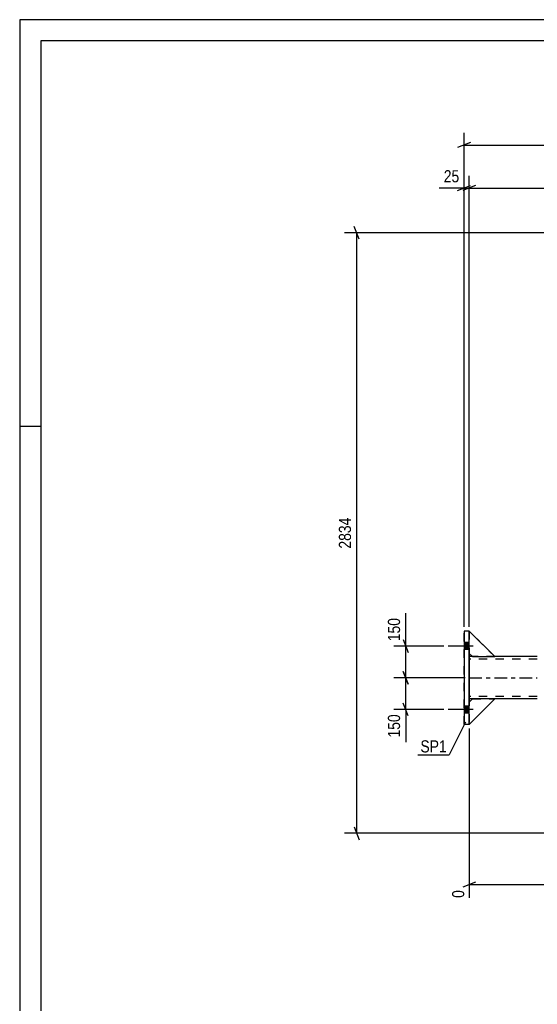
# Model space of a CAD drawing. Header units: millimetres. Extents: x -109 to 1080, y -501 to 340.
# Drawn here: x -109.2 to 13, y 107.1 to 339.5 of the extents above; entities that cross this region are included whole.
import ezdxf

# ---------------------------------------------------------------- set-up
doc = ezdxf.new("R2010")
doc.units = ezdxf.units.MM
doc.linetypes.add('DXK_LINE_DOT2', pattern=[3.9198, 1.9599, -1.9599])
doc.linetypes.add('DXK_LINE_DOT3', pattern=[5.9187, 2.979, -0.9799, 0.9799, -0.9799])
doc.styles.add('Arial Narrow', font='ARIALN.TTF', dxfattribs={"height": 0.2})

# ---------------------------------------------------------------- blocks, each defined once
blk = doc.blocks.new('Unknown-389666448-1162')
at = {"color": 5, "linetype": 'Continuous'}
for p, q in [((1079.83, 339.51), (-109.17, 339.51)), ((-109.17, 339.51), (-109.17, -501.49)), ((1074.83, 334.51), (-104.17, 334.51)), ((-104.17, 334.51), (-104.17, -496.49)), ((-104.17, 243.51), (-109.17, 243.51))]:
    blk.add_line(p, q, dxfattribs=at)
blk = doc.blocks.new('Part-389666448-2686 - 2583')
at = {"color": 7, "linetype": 'DXK_LINE_DOT2'}
for p, q in [((2.96, 189.19), (-3.04, 195.19)), ((-3.04, 195.19), (-3.04, 189.94)), ((-3.04, 189.94), (-2.29, 189.19)), ((-2.29, 189.19), (2.96, 189.19))]:
    blk.add_line(p, q, dxfattribs=at)
blk = doc.blocks.new('Part-389666448-2601 - 2583')
at = {"color": 2, "linetype": 'Continuous'}
for p, q in [((-3.04, 178.44), (-2.29, 179.19)), ((2.96, 179.19), (-3.04, 173.19)), ((2.96, 179.19), (-2.29, 179.19))]:
    blk.add_line(p, q, dxfattribs=at)
at = {"color": 7, "linetype": 'DXK_LINE_DOT2'}
blk.add_line((-3.04, 173.19), (-3.04, 178.44), dxfattribs=at)
blk = doc.blocks.new('Part-389666448-2629 - 2583')
at = {"color": 2, "linetype": 'Continuous'}
for p, q in [((-2.29, 189.19), (-3.04, 189.19)), ((12.96, 189.19), (2.96, 189.19)), ((-3.04, 187.99), (-3.04, 180.39)), ((-2.29, 179.19), (-3.04, 179.19)), ((12.96, 179.19), (2.96, 179.19))]:
    blk.add_line(p, q, dxfattribs=at)
at = {"color": 7, "linetype": 'DXK_LINE_DOT2'}
for p, q in [((-3.04, 189.19), (-3.04, 189.19)), ((-3.04, 189.19), (-3.04, 189.19)), ((-3.04, 189.19), (-3.04, 189.1)), ((-3.04, 189.1), (-3.04, 189.19)), ((-3.04, 189.1), (-3.04, 188.84)), ((-3.04, 188.84), (-3.04, 189.1)), ((-3.04, 188.84), (-3.04, 179.55)), ((-3.04, 188.84), (-3.04, 187.99)), ((-3.04, 188.59), (-3.04, 188.59)), ((-3.04, 188.59), (-3.04, 179.97)), ((12.96, 188.59), (-3.04, 188.59)), ((-3.04, 188.59), (-3.04, 188.55)), ((-3.04, 188.55), (-3.04, 188.42)), ((-3.04, 188.42), (-3.04, 179.79)), ((2.96, 189.19), (-2.29, 189.19)), ((-3.04, 179.94), (-3.04, 180.39)), ((-3.04, 179.84), (-3.04, 179.97)), ((-3.04, 179.55), (-3.04, 179.94)), ((-3.04, 179.79), (-3.04, 179.84)), ((-3.04, 179.79), (-3.04, 179.79)), ((12.96, 179.79), (-3.04, 179.79)), ((-3.04, 179.55), (-3.04, 179.29)), ((-3.04, 179.29), (-3.04, 179.55)), ((-3.04, 179.29), (-3.04, 179.19)), ((-3.04, 179.19), (-3.04, 179.29)), ((-3.04, 179.19), (-3.04, 179.19)), ((-3.04, 179.19), (-3.04, 179.19)), ((2.96, 179.19), (-2.29, 179.19))]:
    blk.add_line(p, q, dxfattribs=at)
at = {"color": 7, "linetype": 'DXK_LINE_DOT3'}
blk.add_line((-3.04, 184.19), (12.96, 184.19), dxfattribs=at)
blk = doc.blocks.new('Part-389666448-2630 - 2583')
at = {"color": 7, "linetype": 'DXK_LINE_DOT2'}
for p, q in [((2.96, 189.19), (-3.04, 195.19)), ((-3.04, 195.19), (-3.04, 189.94)), ((-3.04, 189.94), (-2.29, 189.19)), ((-2.29, 189.19), (2.96, 189.19))]:
    blk.add_line(p, q, dxfattribs=at)
blk = doc.blocks.new('Bolt-389666448-2645 - 2583')
at = {"linetype": 'Continuous'}
for points in [[(-4.29, 192.52), (-4.29, 190.87), (-3.04, 190.87), (-3.04, 192.52)], [(-4.29, 192.52), (-4.29, 190.87), (-3.04, 190.87), (-3.04, 192.52)], [(-4.29, 177.52), (-4.29, 175.87), (-3.04, 175.87), (-3.04, 177.52)], [(-4.29, 177.52), (-4.29, 175.87), (-3.04, 175.87), (-3.04, 177.52)]]:
    blk.add_hatch(color=1, dxfattribs=at).paths.add_polyline_path(points)
at = {"color": 1, "linetype": 'Continuous'}
for p, q in [((-2.09, 191.69), (-8.04, 191.69)), ((-2.09, 191.69), (-8.04, 191.69)), ((-3.04, 192.52), (-4.29, 192.52)), ((-3.04, 192.52), (-4.29, 192.52)), ((-3.04, 190.87), (-4.29, 190.87)), ((-3.04, 190.87), (-4.29, 190.87)), ((-2.09, 176.69), (-8.04, 176.69)), ((-2.09, 176.69), (-8.04, 176.69)), ((-3.04, 177.52), (-4.29, 177.52)), ((-3.04, 177.52), (-4.29, 177.52)), ((-3.04, 175.87), (-4.29, 175.87)), ((-3.04, 175.87), (-4.29, 175.87))]:
    blk.add_line(p, q, dxfattribs=at)
blk = doc.blocks.new('Part-389666448-2687 - 2583')
at = {"color": 2, "linetype": 'Continuous'}
for p, q in [((2.96, 189.19), (-3.04, 195.19)), ((-3.04, 189.94), (-2.29, 189.19)), ((-2.29, 189.19), (2.96, 189.19))]:
    blk.add_line(p, q, dxfattribs=at)
at = {"color": 7, "linetype": 'DXK_LINE_DOT2'}
blk.add_line((-3.04, 195.19), (-3.04, 189.94), dxfattribs=at)
blk = doc.blocks.new('Part-389666448-2692 - 2583')
at = {"color": 7, "linetype": 'DXK_LINE_DOT2'}
for p, q in [((-3.04, 178.44), (-2.29, 179.19)), ((2.96, 179.19), (-3.04, 173.19)), ((-2.29, 179.19), (2.96, 179.19)), ((-3.04, 173.19), (-3.04, 178.44))]:
    blk.add_line(p, q, dxfattribs=at)
blk = doc.blocks.new('Part-389666448-2704 - 2583')
at = {"color": 7, "linetype": 'DXK_LINE_DOT2'}
for p, q in [((-3.04, 178.44), (-2.29, 179.19)), ((2.96, 179.19), (-3.04, 173.19)), ((-2.29, 179.19), (2.96, 179.19)), ((-3.04, 173.19), (-3.04, 178.44))]:
    blk.add_line(p, q, dxfattribs=at)
blk = doc.blocks.new('Part-389666448-2733 - 2583')
at = {"color": 2, "linetype": 'Continuous'}
for p, q in [((-4.29, 195.19), (-4.29, 195.19)), ((-3.04, 195.19), (-4.29, 195.19)), ((-4.29, 195.19), (-4.29, 173.19)), ((-3.04, 173.19), (-3.04, 195.19)), ((-4.29, 173.19), (-4.29, 173.19)), ((-3.04, 173.19), (-4.29, 173.19)), ((-3.04, 173.19), (-3.04, 173.19))]:
    blk.add_line(p, q, dxfattribs=at)
at = {"color": 7, "linetype": 'DXK_LINE_DOT2'}
for p, q in [((-4.29, 173.19), (-4.29, 195.19)), ((-3.04, 195.19), (-3.04, 173.19))]:
    blk.add_line(p, q, dxfattribs=at)
blk = doc.blocks.new('StraightDimension-389666448-21254 - 2583')
at = {"color": 7, "linetype": 'Continuous'}
for p, q in [((-29.02, 287.69), (-30.22, 290.69)), ((169.29, 289.19), (-32.47, 289.19)), ((-29.62, 147.48), (-29.62, 289.19)), ((-30.22, 148.98), (-29.02, 145.98)), ((163.07, 147.48), (-32.47, 147.48))]:
    blk.add_line(p, q, dxfattribs=at)
at = {"color": 0}
blk.add_wipeout([(-30.37, 222.59), (-34.57, 222.59), (-34.57, 214.08), (-30.37, 214.08)], dxfattribs=at)
at = {"color": 3, "style": 'Arial Narrow'}
blk.add_text('2834', height=2.863, rotation=90.0002, dxfattribs=at).set_placement((-30.97, 214.68))
blk = doc.blocks.new('StraightDimension-389666448-2797 - 2583')
at = {"color": 7, "linetype": 'Continuous'}
for p, q in [((-3.04, 196.19), (-3.04, 302.63)), ((-1.54, 300.38), (-4.54, 299.18)), ((-3.04, 299.78), (639.1, 299.78))]:
    blk.add_line(p, q, dxfattribs=at)
blk = doc.blocks.new('StraightDimension-389666448-2821 - 2583')
at = {"color": 7, "linetype": 'Continuous'}
for p, q in [((-4.29, 196.19), (-4.29, 302.63)), ((-3.04, 196.19), (-3.04, 302.63)), ((-5.79, 299.18), (-2.79, 300.38)), ((-1.54, 300.38), (-4.54, 299.18)), ((-4.29, 299.78), (-3.04, 299.78))]:
    blk.add_line(p, q, dxfattribs=at)
at = {"color": 0}
blk.add_wipeout([(-4.81, 300.53), (-4.81, 304.73), (-9.67, 304.73), (-9.67, 300.53)], dxfattribs=at)
at = {"color": 7, "linetype": 'Continuous'}
blk.add_line((-4.29, 299.78), (-10.19, 299.78), dxfattribs=at)
blk.add_line((-4.29, 299.78), (-10.19, 299.78), dxfattribs=at)
at = {"color": 3, "style": 'Arial Narrow'}
blk.add_text('25', height=2.863, dxfattribs=at).set_placement((-9.07, 301.13))
blk = doc.blocks.new('StraightDimension-389666448-2839 - 2583')
at = {"color": 7, "linetype": 'Continuous'}
for p, q in [((-4.29, 196.19), (-4.29, 312.78)), ((-2.79, 310.53), (-5.79, 309.33)), ((-4.29, 309.93), (640.35, 309.93))]:
    blk.add_line(p, q, dxfattribs=at)
blk = doc.blocks.new('StraightDimension-389666448-11890 - 2583')
at = {"color": 7, "linetype": 'Continuous'}
for p, q in [((127.63, 177.62), (127.63, 126.75)), ((-3.04, 172.19), (-3.04, 132.24)), ((-1.54, 135.97), (-4.54, 134.77)), ((-3.04, 135.37), (127.63, 135.37)), ((126.13, 134.77), (129.13, 135.97))]:
    blk.add_line(p, q, dxfattribs=at)
at = {"color": 0}
blk.add_wipeout([(66.55, 136.12), (66.55, 140.32), (58.04, 140.32), (58.04, 136.12)], dxfattribs=at)
at = {"color": 0, "linetype": 'Continuous'}
for points in [[(-3.64, 134.67), (-7.84, 134.67), (-7.84, 131.64), (-3.64, 131.64)], [(127.03, 134.67), (122.83, 134.67), (122.83, 126.15), (127.03, 126.15)]]:
    blk.add_wipeout(points, dxfattribs=at)
at = {"color": 3, "style": 'Arial Narrow'}
blk.add_text('3565', height=2.863, dxfattribs=at).set_placement((58.64, 136.72))
at = {"color": 3, "linetype": 'Continuous', "style": 'Arial Narrow'}
for s, height, p in [('0', 2.86, (-4.24, 132.24)), ('3565', 2.863, (126.43, 126.75))]:
    blk.add_text(s, height=height, rotation=90.0002, dxfattribs=at).set_placement(p)
blk = doc.blocks.new('StraightDimension-389666448-27852 - 2583')
at = {"color": 7, "linetype": 'Continuous'}
for p, q in [((-18.64, 193.19), (-17.44, 190.19)), ((-9.04, 191.69), (-20.89, 191.69)), ((-18.04, 184.19), (-18.04, 191.69)), ((-4.04, 184.19), (-20.89, 184.19)), ((-17.44, 182.69), (-18.64, 185.69))]:
    blk.add_line(p, q, dxfattribs=at)
at = {"color": 0}
blk.add_wipeout([(-18.79, 198.9), (-22.99, 198.9), (-22.99, 192.22), (-18.79, 192.22)], dxfattribs=at)
at = {"color": 7, "linetype": 'Continuous'}
blk.add_line((-18.04, 191.69), (-18.04, 199.43), dxfattribs=at)
blk.add_line((-18.04, 191.69), (-18.04, 199.43), dxfattribs=at)
at = {"color": 3, "style": 'Arial Narrow'}
blk.add_text('150', height=2.863, rotation=90.0002, dxfattribs=at).set_placement((-19.39, 192.82))
blk = doc.blocks.new('StraightDimension-389666448-27853 - 2583')
at = {"color": 7, "linetype": 'Continuous'}
for p, q in [((-4.04, 184.19), (-20.89, 184.19)), ((-18.64, 185.69), (-17.44, 182.69)), ((-18.04, 176.69), (-18.04, 184.19)), ((-9.04, 176.69), (-20.89, 176.69)), ((-17.44, 175.19), (-18.64, 178.19))]:
    blk.add_line(p, q, dxfattribs=at)
at = {"color": 0}
blk.add_wipeout([(-18.79, 176.17), (-22.99, 176.17), (-22.99, 169.49), (-18.79, 169.49)], dxfattribs=at)
at = {"color": 7, "linetype": 'Continuous'}
blk.add_line((-18.04, 176.69), (-18.04, 168.96), dxfattribs=at)
blk.add_line((-18.04, 176.69), (-18.04, 168.96), dxfattribs=at)
at = {"color": 3, "style": 'Arial Narrow'}
blk.add_text('150', height=2.863, rotation=90.0002, dxfattribs=at).set_placement((-19.39, 170.09))
blk = doc.blocks.new('Mark-389666448-2729 - 2583')
at = {"color": 0}
blk.add_wipeout([(-8.37, 166.57), (-8.37, 169.57), (-14.58, 169.57), (-14.58, 166.57)], dxfattribs=at)
blk.add_wipeout([(-8.37, 166.57), (-8.37, 169.57), (-14.58, 169.57), (-14.58, 166.57)], dxfattribs=at)
at = {"color": 30, "linetype": 'Continuous'}
for p in [(-3.94, 173.7), (-15.18, 165.97)]:
    blk.add_line(p, (-7.77, 165.97), dxfattribs=at)
at = {"color": 3, "style": 'Arial Narrow'}
blk.add_text('SP1', height=2.863, dxfattribs=at).set_placement((-14.58, 166.57))

msp = doc.modelspace()

# ---------------------------------------------------------------- block references
for name in ['Unknown-389666448-1162', 'Part-389666448-2733 - 2583', 'Part-389666448-2686 - 2583', 'Part-389666448-2630 - 2583', 'Part-389666448-2687 - 2583', 'Bolt-389666448-2645 - 2583', 'Part-389666448-2629 - 2583', 'Part-389666448-2601 - 2583', 'Part-389666448-2692 - 2583', 'Part-389666448-2704 - 2583']:
    msp.add_blockref(name, (0, 0))

# ---------------------------------------------------------------- next in the draw order: block references
msp.add_blockref('StraightDimension-389666448-21254 - 2583', (0, 0))

# ---------------------------------------------------------------- next in the draw order: block references
for name in ['StraightDimension-389666448-2797 - 2583', 'StraightDimension-389666448-11890 - 2583']:
    msp.add_blockref(name, (0, 0))

# ---------------------------------------------------------------- next in the draw order: block references
msp.add_blockref('StraightDimension-389666448-2821 - 2583', (0, 0))

# ---------------------------------------------------------------- next in the draw order: block references
msp.add_blockref('StraightDimension-389666448-2839 - 2583', (0, 0))

# ---------------------------------------------------------------- next in the draw order: block references
msp.add_blockref('StraightDimension-389666448-27852 - 2583', (0, 0))

# ---------------------------------------------------------------- next in the draw order: block references
msp.add_blockref('StraightDimension-389666448-27853 - 2583', (0, 0))

# ---------------------------------------------------------------- next in the draw order: block references
msp.add_blockref('Mark-389666448-2729 - 2583', (0, 0))

doc.saveas('drawing.dxf')
